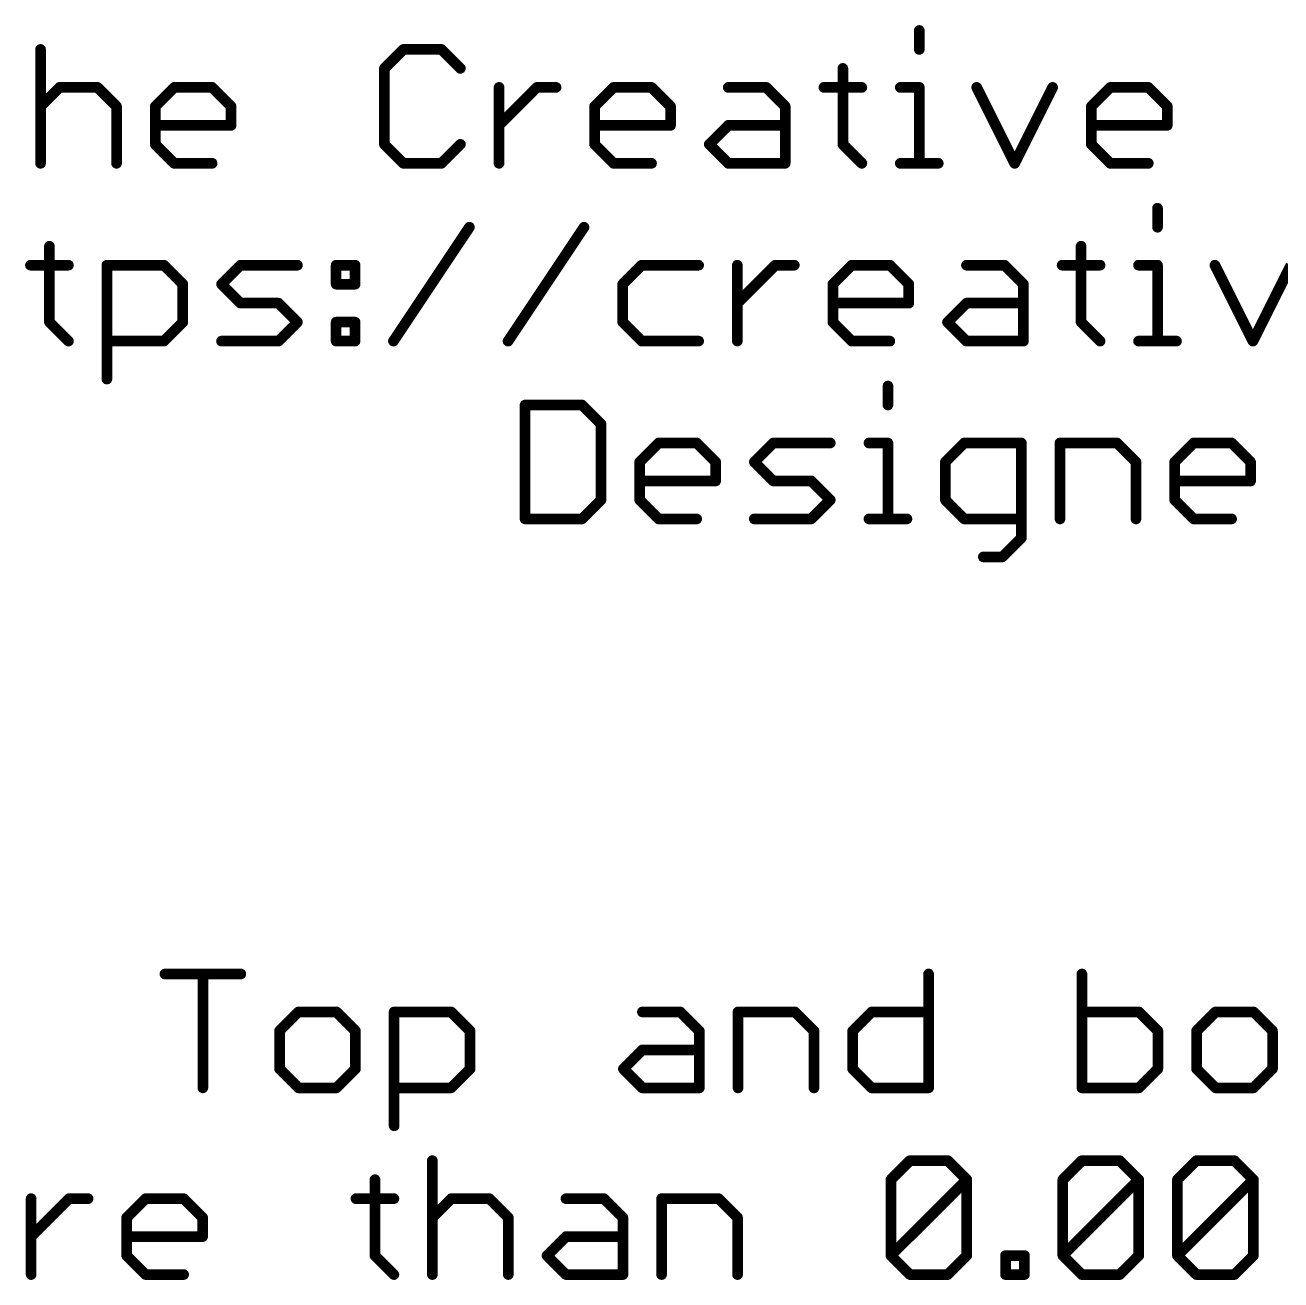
# Model space of a CAD drawing. Extents: x -47 to 60, y -34 to 22.
# Drawn here: x -22.3 to -4.37, y -33.66 to -15.73 of the extents above; entities that cross this region are included whole.
import ezdxf

# ---------------------------------------------------------------- set-up
doc = ezdxf.new("R2010")
doc.units = 0
doc.layers.add('51', color=253, linetype='CONTINUOUS')

msp = doc.modelspace()

# ---------------------------------------------------------------- linework, layer by layer
at = {"layer": '51', "const_width": 0.1524}
for points in [[(-9.5338, -15.8056), (-9.5338, -16.0768)], [(-22.0836, -16.0768), (-22.0836, -17.7038)], [(-16.901, -16.0768), (-17.1721, -16.348)], [(-16.3586, -16.0768), (-16.901, -16.0768)], [(-16.0875, -16.348), (-16.3586, -16.0768)], [(-17.1721, -16.348), (-17.1721, -17.4326)], [(-10.6252, -16.348), (-10.6252, -17.4326)], [(-22.0836, -16.8903), (-21.8124, -16.6191)], [(-21.8124, -16.6191), (-21.2701, -16.6191)], [(-21.2701, -16.6191), (-20.9989, -16.8903)], [(-20.4464, -16.8903), (-20.1753, -16.6191)], [(-20.1753, -16.6191), (-19.6329, -16.6191)], [(-19.6329, -16.6191), (-19.3618, -16.8903)], [(-15.535, -17.7038), (-15.535, -16.6191)], [(-15.535, -17.1615), (-14.9926, -16.6191)], [(-14.9926, -16.6191), (-14.7215, -16.6191)], [(-14.1707, -16.8903), (-13.8995, -16.6191)], [(-13.8995, -16.6191), (-13.3572, -16.6191)], [(-13.3572, -16.6191), (-13.086, -16.8903)], [(-12.2624, -16.6191), (-11.72, -16.6191)], [(-11.72, -16.6191), (-11.4489, -16.8903)], [(-10.8964, -16.6191), (-10.354, -16.6191)], [(-9.8049, -16.6191), (-9.5338, -16.6191)], [(-9.5338, -16.6191), (-9.5338, -17.7038)], [(-8.7135, -16.6191), (-8.1712, -17.7038)], [(-8.1712, -17.7038), (-7.6288, -16.6191)], [(-7.0763, -16.8903), (-6.8052, -16.6191)], [(-6.8052, -16.6191), (-6.2628, -16.6191)], [(-6.2628, -16.6191), (-5.9917, -16.8903)], [(-20.9989, -16.8903), (-20.9989, -17.7038)], [(-20.4464, -17.4326), (-20.4464, -16.8903)], [(-19.3618, -16.8903), (-19.3618, -17.1615)], [(-14.1707, -17.4326), (-14.1707, -16.8903)], [(-13.086, -16.8903), (-13.086, -17.1615)], [(-11.4489, -16.8903), (-11.4489, -17.7038)], [(-7.0763, -17.4326), (-7.0763, -16.8903)], [(-5.9917, -16.8903), (-5.9917, -17.1615)], [(-19.3618, -17.1615), (-20.4464, -17.1615)], [(-13.086, -17.1615), (-14.1707, -17.1615)], [(-12.5335, -17.4326), (-12.2624, -17.1615)], [(-12.2624, -17.1615), (-11.4489, -17.1615)], [(-5.9917, -17.1615), (-7.0763, -17.1615)], [(-20.1753, -17.7038), (-20.4464, -17.4326)], [(-17.1721, -17.4326), (-16.901, -17.7038)], [(-16.3586, -17.7038), (-16.0875, -17.4326)], [(-13.8995, -17.7038), (-14.1707, -17.4326)], [(-12.2624, -17.7038), (-12.5335, -17.4326)], [(-10.6252, -17.4326), (-10.354, -17.7038)], [(-6.8052, -17.7038), (-7.0763, -17.4326)], [(-19.6329, -17.7038), (-20.1753, -17.7038)], [(-16.901, -17.7038), (-16.3586, -17.7038)], [(-13.3572, -17.7038), (-13.8995, -17.7038)], [(-11.4489, -17.7038), (-12.2624, -17.7038)], [(-9.8049, -17.7038), (-9.2626, -17.7038)], [(-6.2628, -17.7038), (-6.8052, -17.7038)], [(-6.131, -18.3456), (-6.131, -18.6168)], [(-17.0437, -20.2438), (-15.9591, -18.6168)], [(-15.4066, -20.2438), (-14.3219, -18.6168)], [(-21.9569, -18.888), (-21.9569, -19.9726)], [(-7.2225, -18.888), (-7.2225, -19.9726)], [(-22.228, -19.1591), (-21.6857, -19.1591)], [(-21.1366, -20.7861), (-21.1366, -19.1591)], [(-21.1366, -19.1591), (-20.3231, -19.1591)], [(-20.3231, -19.1591), (-20.052, -19.4303)], [(-19.4995, -19.4303), (-19.2283, -19.1591)], [(-19.2283, -19.1591), (-18.4148, -19.1591)], [(-17.8623, -19.1591), (-17.5911, -19.1591)], [(-17.8623, -19.4303), (-17.8623, -19.1591)], [(-17.5911, -19.1591), (-17.5911, -19.4303)], [(-13.4982, -19.1591), (-13.7694, -19.4303)], [(-12.6848, -19.1591), (-13.4982, -19.1591)], [(-12.1323, -20.2438), (-12.1323, -19.1591)], [(-12.1323, -19.7015), (-11.5899, -19.1591)], [(-11.5899, -19.1591), (-11.3188, -19.1591)], [(-10.768, -19.4303), (-10.4968, -19.1591)], [(-10.4968, -19.1591), (-9.9545, -19.1591)], [(-9.9545, -19.1591), (-9.6833, -19.4303)], [(-8.8596, -19.1591), (-8.3173, -19.1591)], [(-8.3173, -19.1591), (-8.0461, -19.4303)], [(-7.4936, -19.1591), (-6.9513, -19.1591)], [(-6.4022, -19.1591), (-6.131, -19.1591)], [(-6.131, -19.1591), (-6.131, -20.2438)], [(-5.3108, -19.1591), (-4.7684, -20.2438)], [(-4.7684, -20.2438), (-4.2261, -19.1591)], [(-20.052, -19.4303), (-20.052, -19.9726)], [(-19.2283, -19.7015), (-19.4995, -19.4303)], [(-17.5911, -19.4303), (-17.8623, -19.4303)], [(-13.7694, -19.4303), (-13.7694, -19.9726)], [(-10.768, -19.9726), (-10.768, -19.4303)], [(-9.6833, -19.4303), (-9.6833, -19.7015)], [(-8.0461, -19.4303), (-8.0461, -20.2438)], [(-18.686, -19.7015), (-19.2283, -19.7015)], [(-18.4148, -19.9726), (-18.686, -19.7015)], [(-9.6833, -19.7015), (-10.768, -19.7015)], [(-9.1308, -19.9726), (-8.8596, -19.7015)], [(-8.8596, -19.7015), (-8.0461, -19.7015)], [(-21.9569, -19.9726), (-21.6857, -20.2438)], [(-20.052, -19.9726), (-20.3231, -20.2438)], [(-18.686, -20.2438), (-18.4148, -19.9726)], [(-17.8623, -19.9726), (-17.5911, -19.9726)], [(-17.8623, -20.2438), (-17.8623, -19.9726)], [(-17.5911, -19.9726), (-17.5911, -20.2438)], [(-13.7694, -19.9726), (-13.4982, -20.2438)], [(-10.4968, -20.2438), (-10.768, -19.9726)], [(-8.8596, -20.2438), (-9.1308, -19.9726)], [(-7.2225, -19.9726), (-6.9513, -20.2438)], [(-20.3231, -20.2438), (-21.1366, -20.2438)], [(-19.4995, -20.2438), (-18.686, -20.2438)], [(-17.5911, -20.2438), (-17.8623, -20.2438)], [(-13.4982, -20.2438), (-12.6848, -20.2438)], [(-9.9545, -20.2438), (-10.4968, -20.2438)], [(-8.0461, -20.2438), (-8.8596, -20.2438)], [(-6.4022, -20.2438), (-5.8599, -20.2438)], [(-9.9812, -20.8856), (-9.9812, -21.1568)], [(-15.1638, -21.1568), (-15.1638, -22.7838)], [(-14.3503, -21.1568), (-15.1638, -21.1568)], [(-14.0791, -21.428), (-14.3503, -21.1568)], [(-14.0791, -22.5126), (-14.0791, -21.428)], [(-13.5266, -21.9703), (-13.2555, -21.6991)], [(-13.2555, -21.6991), (-12.7132, -21.6991)], [(-12.7132, -21.6991), (-12.442, -21.9703)], [(-11.8895, -21.9703), (-11.6183, -21.6991)], [(-11.6183, -21.6991), (-10.8048, -21.6991)], [(-10.2523, -21.6991), (-9.9812, -21.6991)], [(-9.9812, -21.6991), (-9.9812, -22.7838)], [(-8.8897, -21.6991), (-9.1609, -21.9703)], [(-8.0762, -21.6991), (-8.8897, -21.6991)], [(-8.0762, -23.055), (-8.0762, -21.6991)], [(-7.5237, -22.7838), (-7.5237, -21.6991)], [(-7.5237, -21.6991), (-6.7102, -21.6991)], [(-6.7102, -21.6991), (-6.4391, -21.9703)], [(-5.8866, -21.9703), (-5.6154, -21.6991)], [(-5.6154, -21.6991), (-5.0731, -21.6991)], [(-5.0731, -21.6991), (-4.8019, -21.9703)], [(-13.5266, -22.5126), (-13.5266, -21.9703)], [(-12.442, -21.9703), (-12.442, -22.2415)], [(-11.6183, -22.2415), (-11.8895, -21.9703)], [(-9.1609, -21.9703), (-9.1609, -22.5126)], [(-6.4391, -21.9703), (-6.4391, -22.7838)], [(-5.8866, -22.5126), (-5.8866, -21.9703)], [(-4.8019, -21.9703), (-4.8019, -22.2415)], [(-12.442, -22.2415), (-13.5266, -22.2415)], [(-11.076, -22.2415), (-11.6183, -22.2415)], [(-10.8048, -22.5126), (-11.076, -22.2415)], [(-4.8019, -22.2415), (-5.8866, -22.2415)], [(-14.3503, -22.7838), (-14.0791, -22.5126)], [(-13.2555, -22.7838), (-13.5266, -22.5126)], [(-11.076, -22.7838), (-10.8048, -22.5126)], [(-9.1609, -22.5126), (-8.8897, -22.7838)], [(-5.6154, -22.7838), (-5.8866, -22.5126)], [(-15.1638, -22.7838), (-14.3503, -22.7838)], [(-12.7132, -22.7838), (-13.2555, -22.7838)], [(-11.8895, -22.7838), (-11.076, -22.7838)], [(-10.2523, -22.7838), (-9.71, -22.7838)], [(-8.8897, -22.7838), (-8.0762, -22.7838)], [(-5.0731, -22.7838), (-5.6154, -22.7838)], [(-8.3474, -23.3261), (-8.0762, -23.055)], [(-8.6186, -23.3261), (-8.3474, -23.3261)], [(-20.308, -29.2848), (-19.2233, -29.2848)], [(-19.7657, -30.9118), (-19.7657, -29.2848)], [(-9.4004, -29.2848), (-9.4004, -30.9118)], [(-7.2108, -29.2848), (-7.2108, -30.9118)], [(-18.3997, -29.8271), (-18.6708, -30.0983)], [(-17.8574, -29.8271), (-18.3997, -29.8271)], [(-17.5862, -30.0983), (-17.8574, -29.8271)], [(-17.0337, -31.4541), (-17.0337, -29.8271)], [(-17.0337, -29.8271), (-16.2202, -29.8271)], [(-16.2202, -29.8271), (-15.949, -30.0983)], [(-13.4882, -29.8271), (-12.9459, -29.8271)], [(-12.9459, -29.8271), (-12.6747, -30.0983)], [(-12.1222, -30.9118), (-12.1222, -29.8271)], [(-12.1222, -29.8271), (-11.3087, -29.8271)], [(-11.3087, -29.8271), (-11.0376, -30.0983)], [(-10.4851, -30.0983), (-10.2139, -29.8271)], [(-10.2139, -29.8271), (-9.4004, -29.8271)], [(-6.3973, -29.8271), (-7.2108, -29.8271)], [(-6.1261, -30.0983), (-6.3973, -29.8271)], [(-5.3024, -29.8271), (-5.5736, -30.0983)], [(-4.7601, -29.8271), (-5.3024, -29.8271)], [(-4.4889, -30.0983), (-4.7601, -29.8271)], [(-18.6708, -30.0983), (-18.6708, -30.6406)], [(-17.5862, -30.6406), (-17.5862, -30.0983)], [(-15.949, -30.0983), (-15.949, -30.6406)], [(-12.6747, -30.0983), (-12.6747, -30.9118)], [(-11.0376, -30.0983), (-11.0376, -30.9118)], [(-10.4851, -30.6406), (-10.4851, -30.0983)], [(-6.1261, -30.6406), (-6.1261, -30.0983)], [(-5.5736, -30.0983), (-5.5736, -30.6406)], [(-4.4889, -30.6406), (-4.4889, -30.0983)], [(-13.7594, -30.6406), (-13.4882, -30.3695)], [(-13.4882, -30.3695), (-12.6747, -30.3695)], [(-18.6708, -30.6406), (-18.3997, -30.9118)], [(-17.8574, -30.9118), (-17.5862, -30.6406)], [(-15.949, -30.6406), (-16.2202, -30.9118)], [(-13.4882, -30.9118), (-13.7594, -30.6406)], [(-10.2139, -30.9118), (-10.4851, -30.6406)], [(-6.3973, -30.9118), (-6.1261, -30.6406)], [(-5.5736, -30.6406), (-5.3024, -30.9118)], [(-4.7601, -30.9118), (-4.4889, -30.6406)], [(-18.3997, -30.9118), (-17.8574, -30.9118)], [(-16.2202, -30.9118), (-17.0337, -30.9118)], [(-12.6747, -30.9118), (-13.4882, -30.9118)], [(-9.4004, -30.9118), (-10.2139, -30.9118)], [(-7.2108, -30.9118), (-6.3973, -30.9118)], [(-5.3024, -30.9118), (-4.7601, -30.9118)], [(-16.488, -31.9518), (-16.488, -33.5788)], [(-9.9393, -32.223), (-9.6682, -31.9518)], [(-9.6682, -31.9518), (-9.1259, -31.9518)], [(-9.1259, -31.9518), (-8.8547, -32.223)], [(-7.4836, -32.223), (-7.2125, -31.9518)], [(-7.2125, -31.9518), (-6.6701, -31.9518)], [(-6.6701, -31.9518), (-6.399, -32.223)], [(-5.8465, -32.223), (-5.5753, -31.9518)], [(-5.5753, -31.9518), (-5.033, -31.9518)], [(-5.033, -31.9518), (-4.7618, -32.223)], [(-17.3082, -32.223), (-17.3082, -33.3076)], [(-9.9393, -33.3076), (-9.9393, -32.223)], [(-9.9393, -33.3076), (-8.8547, -32.223)], [(-8.8547, -32.223), (-8.8547, -33.3076)], [(-7.4836, -33.3076), (-7.4836, -32.223)], [(-7.4836, -33.3076), (-6.399, -32.223)], [(-6.399, -32.223), (-6.399, -33.3076)], [(-5.8465, -33.3076), (-5.8465, -32.223)], [(-5.8465, -33.3076), (-4.7618, -32.223)], [(-4.7618, -32.223), (-4.7618, -33.3076)], [(-22.218, -33.5788), (-22.218, -32.4941)], [(-22.218, -33.0365), (-21.6757, -32.4941)], [(-21.6757, -32.4941), (-21.4045, -32.4941)], [(-20.8537, -32.7653), (-20.5826, -32.4941)], [(-20.5826, -32.4941), (-20.0402, -32.4941)], [(-20.0402, -32.4941), (-19.7691, -32.7653)], [(-17.5794, -32.4941), (-17.0371, -32.4941)], [(-16.488, -32.7653), (-16.2168, -32.4941)], [(-16.2168, -32.4941), (-15.6745, -32.4941)], [(-15.6745, -32.4941), (-15.4033, -32.7653)], [(-14.5797, -32.4941), (-14.0373, -32.4941)], [(-14.0373, -32.4941), (-13.7662, -32.7653)], [(-13.2137, -33.5788), (-13.2137, -32.4941)], [(-13.2137, -32.4941), (-12.4002, -32.4941)], [(-12.4002, -32.4941), (-12.129, -32.7653)], [(-20.8537, -33.3076), (-20.8537, -32.7653)], [(-19.7691, -32.7653), (-19.7691, -33.0365)], [(-15.4033, -32.7653), (-15.4033, -33.5788)], [(-13.7662, -32.7653), (-13.7662, -33.5788)], [(-12.129, -32.7653), (-12.129, -33.5788)], [(-19.7691, -33.0365), (-20.8537, -33.0365)], [(-14.8508, -33.3076), (-14.5797, -33.0365)], [(-14.5797, -33.0365), (-13.7662, -33.0365)], [(-20.5826, -33.5788), (-20.8537, -33.3076)], [(-17.3082, -33.3076), (-17.0371, -33.5788)], [(-14.5797, -33.5788), (-14.8508, -33.3076)], [(-9.6682, -33.5788), (-9.9393, -33.3076)], [(-8.8547, -33.3076), (-9.1259, -33.5788)], [(-8.3022, -33.5788), (-8.3022, -33.3076)], [(-8.3022, -33.3076), (-8.031, -33.3076)], [(-8.031, -33.3076), (-8.031, -33.5788)], [(-7.2125, -33.5788), (-7.4836, -33.3076)], [(-6.399, -33.3076), (-6.6701, -33.5788)], [(-5.5753, -33.5788), (-5.8465, -33.3076)], [(-4.7618, -33.3076), (-5.033, -33.5788)], [(-20.0402, -33.5788), (-20.5826, -33.5788)], [(-13.7662, -33.5788), (-14.5797, -33.5788)], [(-9.1259, -33.5788), (-9.6682, -33.5788)], [(-8.031, -33.5788), (-8.3022, -33.5788)], [(-6.6701, -33.5788), (-7.2125, -33.5788)], [(-5.033, -33.5788), (-5.5753, -33.5788)]]:
    msp.add_lwpolyline(points, dxfattribs=at)
at = {"layer": '51', "const_width": 0.0762}
for points in [[(-9.4957, -15.8056, 1), (-9.5719, -15.8056)], [(-22.0455, -16.0768, 1), (-22.1217, -16.0768)], [(-16.901, -16.0387, 1), (-16.901, -16.1149)], [(-16.874, -16.1038, 1), (-16.9279, -16.0499)], [(-16.3317, -16.0499, 1), (-16.3856, -16.1038)], [(-16.3586, -16.1149, 1), (-16.3586, -16.0387)], [(-9.5719, -16.0768, 1), (-9.4957, -16.0768)], [(-17.1991, -16.321, 1), (-17.1452, -16.3749)], [(-17.134, -16.348, 1), (-17.2102, -16.348)], [(-16.1144, -16.3749, 1), (-16.0605, -16.321)], [(-10.5871, -16.348, 1), (-10.6633, -16.348)], [(-21.8124, -16.581, 1), (-21.8124, -16.6572)], [(-21.7855, -16.6461, 1), (-21.8394, -16.5922)], [(-21.2432, -16.5922, 1), (-21.297, -16.6461)], [(-21.2701, -16.6572, 1), (-21.2701, -16.581)], [(-20.1753, -16.581, 1), (-20.1753, -16.6572)], [(-20.1483, -16.6461, 1), (-20.2022, -16.5922)], [(-19.606, -16.5922, 1), (-19.6599, -16.6461)], [(-19.6329, -16.6572, 1), (-19.6329, -16.581)], [(-15.4969, -16.6191, 1), (-15.5731, -16.6191)], [(-14.9926, -16.581, 1), (-14.9926, -16.6572)], [(-14.9657, -16.6461, 1), (-15.0196, -16.5922)], [(-14.7215, -16.6572, 1), (-14.7215, -16.581)], [(-13.8995, -16.581, 1), (-13.8995, -16.6572)], [(-13.8726, -16.6461, 1), (-13.9265, -16.5922)], [(-13.3302, -16.5922, 1), (-13.3841, -16.6461)], [(-13.3572, -16.6572, 1), (-13.3572, -16.581)], [(-12.2624, -16.581, 1), (-12.2624, -16.6572)], [(-11.6931, -16.5922, 1), (-11.747, -16.6461)], [(-11.72, -16.6572, 1), (-11.72, -16.581)], [(-10.8964, -16.581, 1), (-10.8964, -16.6572)], [(-10.354, -16.6572, 1), (-10.354, -16.581)], [(-9.8049, -16.581, 1), (-9.8049, -16.6572)], [(-9.4957, -16.6191, 1), (-9.5719, -16.6191)], [(-9.5338, -16.6572, 1), (-9.5338, -16.581)], [(-8.6794, -16.6021, 1), (-8.7476, -16.6362)], [(-7.5948, -16.6362, 1), (-7.6629, -16.6021)], [(-6.8052, -16.581, 1), (-6.8052, -16.6572)], [(-6.7782, -16.6461, 1), (-6.8321, -16.5922)], [(-6.2359, -16.5922, 1), (-6.2898, -16.6461)], [(-6.2628, -16.6572, 1), (-6.2628, -16.581)], [(-22.1105, -16.8634, 1), (-22.0567, -16.9172)], [(-20.9608, -16.8903, 1), (-21.037, -16.8903)], [(-21.0259, -16.9172, 1), (-20.972, -16.8634)], [(-20.4083, -16.8903, 1), (-20.4845, -16.8903)], [(-20.4734, -16.8634, 1), (-20.4195, -16.9172)], [(-19.3237, -16.8903, 1), (-19.3999, -16.8903)], [(-19.3887, -16.9172, 1), (-19.3348, -16.8634)], [(-14.1326, -16.8903, 1), (-14.2088, -16.8903)], [(-14.1976, -16.8634, 1), (-14.1437, -16.9172)], [(-13.0479, -16.8903, 1), (-13.1241, -16.8903)], [(-13.113, -16.9172, 1), (-13.0591, -16.8634)], [(-11.4108, -16.8903, 1), (-11.487, -16.8903)], [(-11.4758, -16.9172, 1), (-11.4219, -16.8634)], [(-7.0382, -16.8903, 1), (-7.1144, -16.8903)], [(-7.1033, -16.8634, 1), (-7.0494, -16.9172)], [(-5.9536, -16.8903, 1), (-6.0298, -16.8903)], [(-6.0186, -16.9172, 1), (-5.9647, -16.8634)], [(-20.4464, -17.1234, 1), (-20.4464, -17.1996)], [(-19.3999, -17.1615, 1), (-19.3237, -17.1615)], [(-19.3618, -17.1996, 1), (-19.3618, -17.1234)], [(-15.5619, -17.1345, 1), (-15.508, -17.1884)], [(-14.1707, -17.1234, 1), (-14.1707, -17.1996)], [(-13.1241, -17.1615, 1), (-13.0479, -17.1615)], [(-13.086, -17.1996, 1), (-13.086, -17.1234)], [(-12.2624, -17.1234, 1), (-12.2624, -17.1996)], [(-12.2354, -17.1884, 1), (-12.2893, -17.1345)], [(-11.4489, -17.1996, 1), (-11.4489, -17.1234)], [(-7.0763, -17.1234, 1), (-7.0763, -17.1996)], [(-6.0298, -17.1615, 1), (-5.9536, -17.1615)], [(-5.9917, -17.1996, 1), (-5.9917, -17.1234)], [(-20.4195, -17.4057, 1), (-20.4734, -17.4596)], [(-20.4845, -17.4326, 1), (-20.4083, -17.4326)], [(-17.1452, -17.4057, 1), (-17.1991, -17.4596)], [(-17.2102, -17.4326, 1), (-17.134, -17.4326)], [(-16.0605, -17.4596, 1), (-16.1144, -17.4057)], [(-14.1437, -17.4057, 1), (-14.1976, -17.4596)], [(-14.2088, -17.4326, 1), (-14.1326, -17.4326)], [(-12.5066, -17.4057, 1), (-12.5605, -17.4596)], [(-12.5605, -17.4057, 1), (-12.5066, -17.4596)], [(-10.5983, -17.4057, 1), (-10.6521, -17.4596)], [(-10.6633, -17.4326, 1), (-10.5871, -17.4326)], [(-7.0494, -17.4057, 1), (-7.1033, -17.4596)], [(-7.1144, -17.4326, 1), (-7.0382, -17.4326)], [(-22.1217, -17.7038, 1), (-22.0455, -17.7038)], [(-21.037, -17.7038, 1), (-20.9608, -17.7038)], [(-20.1753, -17.6657, 1), (-20.1753, -17.7419)], [(-20.2022, -17.7307, 1), (-20.1483, -17.6769)], [(-19.6329, -17.7419, 1), (-19.6329, -17.6657)], [(-16.901, -17.6657, 1), (-16.901, -17.7419)], [(-16.9279, -17.7307, 1), (-16.874, -17.6769)], [(-16.3856, -17.6769, 1), (-16.3317, -17.7307)], [(-16.3586, -17.7419, 1), (-16.3586, -17.6657)], [(-15.5731, -17.7038, 1), (-15.4969, -17.7038)], [(-13.8995, -17.6657, 1), (-13.8995, -17.7419)], [(-13.9265, -17.7307, 1), (-13.8726, -17.6769)], [(-13.3572, -17.7419, 1), (-13.3572, -17.6657)], [(-12.2624, -17.6657, 1), (-12.2624, -17.7419)], [(-12.2893, -17.7307, 1), (-12.2354, -17.6769)], [(-11.487, -17.7038, 1), (-11.4108, -17.7038)], [(-11.4489, -17.7419, 1), (-11.4489, -17.6657)], [(-10.381, -17.7307, 1), (-10.3271, -17.6769)], [(-9.8049, -17.6657, 1), (-9.8049, -17.7419)], [(-9.5719, -17.7038, 1), (-9.4957, -17.7038)], [(-9.2626, -17.7419, 1), (-9.2626, -17.6657)], [(-8.2052, -17.6868, 1), (-8.1371, -17.7208)], [(-8.2052, -17.7208, 1), (-8.1371, -17.6868)], [(-6.8052, -17.6657, 1), (-6.8052, -17.7419)], [(-6.8321, -17.7307, 1), (-6.7782, -17.6769)], [(-6.2628, -17.7419, 1), (-6.2628, -17.6657)], [(-6.0929, -18.3456, 1), (-6.1691, -18.3456)], [(-15.9274, -18.6379, 1), (-15.9908, -18.5957)], [(-14.2902, -18.6379, 1), (-14.3536, -18.5957)], [(-6.1691, -18.6168, 1), (-6.0929, -18.6168)], [(-21.9188, -18.888, 1), (-21.995, -18.888)], [(-7.1844, -18.888, 1), (-7.2606, -18.888)], [(-22.228, -19.121, 1), (-22.228, -19.1972)], [(-21.6857, -19.1972, 1), (-21.6857, -19.121)], [(-21.0985, -19.1591, 1), (-21.1747, -19.1591)], [(-21.1366, -19.121, 1), (-21.1366, -19.1972)], [(-20.2962, -19.1322, 1), (-20.3501, -19.1861)], [(-20.3231, -19.1972, 1), (-20.3231, -19.121)], [(-19.2283, -19.121, 1), (-19.2283, -19.1972)], [(-19.2014, -19.1861, 1), (-19.2552, -19.1322)], [(-18.4148, -19.1972, 1), (-18.4148, -19.121)], [(-17.8623, -19.121, 1), (-17.8623, -19.1972)], [(-17.8242, -19.1591, 1), (-17.9004, -19.1591)], [(-17.553, -19.1591, 1), (-17.6292, -19.1591)], [(-17.5911, -19.1972, 1), (-17.5911, -19.121)], [(-13.4982, -19.121, 1), (-13.4982, -19.1972)], [(-13.4713, -19.1861, 1), (-13.5252, -19.1322)], [(-12.6848, -19.1972, 1), (-12.6848, -19.121)], [(-12.0942, -19.1591, 1), (-12.1704, -19.1591)], [(-11.5899, -19.121, 1), (-11.5899, -19.1972)], [(-11.563, -19.1861, 1), (-11.6169, -19.1322)], [(-11.3188, -19.1972, 1), (-11.3188, -19.121)], [(-10.4968, -19.121, 1), (-10.4968, -19.1972)], [(-10.4699, -19.1861, 1), (-10.5237, -19.1322)], [(-9.9275, -19.1322, 1), (-9.9814, -19.1861)], [(-9.9545, -19.1972, 1), (-9.9545, -19.121)], [(-8.8596, -19.121, 1), (-8.8596, -19.1972)], [(-8.2904, -19.1322, 1), (-8.3442, -19.1861)], [(-8.3173, -19.1972, 1), (-8.3173, -19.121)], [(-7.4936, -19.121, 1), (-7.4936, -19.1972)], [(-6.9513, -19.1972, 1), (-6.9513, -19.121)], [(-6.4022, -19.121, 1), (-6.4022, -19.1972)], [(-6.0929, -19.1591, 1), (-6.1691, -19.1591)], [(-6.131, -19.1972, 1), (-6.131, -19.121)], [(-5.2767, -19.1421, 1), (-5.3448, -19.1762)], [(-20.0139, -19.4303, 1), (-20.0901, -19.4303)], [(-20.0789, -19.4572, 1), (-20.025, -19.4034)], [(-19.4725, -19.4034, 1), (-19.5264, -19.4572)], [(-19.5264, -19.4034, 1), (-19.4725, -19.4572)], [(-17.8623, -19.3922, 1), (-17.8623, -19.4684)], [(-17.5911, -19.4684, 1), (-17.5911, -19.3922)], [(-13.7313, -19.4303, 1), (-13.8075, -19.4303)], [(-13.7964, -19.4034, 1), (-13.7425, -19.4572)], [(-10.7299, -19.4303, 1), (-10.8061, -19.4303)], [(-10.7949, -19.4034, 1), (-10.741, -19.4572)], [(-9.6452, -19.4303, 1), (-9.7214, -19.4303)], [(-9.7102, -19.4572, 1), (-9.6564, -19.4034)], [(-8.008, -19.4303, 1), (-8.0842, -19.4303)], [(-8.0731, -19.4572, 1), (-8.0192, -19.4034)], [(-17.9004, -19.4303, 1), (-17.8242, -19.4303)], [(-17.6292, -19.4303, 1), (-17.553, -19.4303)], [(-19.2283, -19.6634, 1), (-19.2283, -19.7396)], [(-19.2552, -19.7284, 1), (-19.2014, -19.6745)], [(-18.659, -19.6745, 1), (-18.7129, -19.7284)], [(-18.686, -19.7396, 1), (-18.686, -19.6634)], [(-12.1592, -19.6745, 1), (-12.1053, -19.7284)], [(-10.768, -19.6634, 1), (-10.768, -19.7396)], [(-9.7214, -19.7015, 1), (-9.6452, -19.7015)], [(-9.6833, -19.7396, 1), (-9.6833, -19.6634)], [(-8.8596, -19.6634, 1), (-8.8596, -19.7396)], [(-8.8327, -19.7284, 1), (-8.8866, -19.6745)], [(-8.0461, -19.7396, 1), (-8.0461, -19.6634)], [(-21.9299, -19.9457, 1), (-21.9838, -19.9996)], [(-20.025, -19.9996, 1), (-20.0789, -19.9457)], [(-18.3879, -19.9996, 1), (-18.4417, -19.9457)], [(-18.4417, -19.9996, 1), (-18.3879, -19.9457)], [(-17.8623, -19.9345, 1), (-17.8623, -20.0107)], [(-17.8242, -19.9726, 1), (-17.9004, -19.9726)], [(-17.553, -19.9726, 1), (-17.6292, -19.9726)], [(-17.5911, -20.0107, 1), (-17.5911, -19.9345)], [(-13.7425, -19.9457, 1), (-13.7964, -19.9996)], [(-10.741, -19.9457, 1), (-10.7949, -19.9996)], [(-9.1039, -19.9457, 1), (-9.1577, -19.9996)], [(-9.1577, -19.9457, 1), (-9.1039, -19.9996)], [(-7.1955, -19.9457, 1), (-7.2494, -19.9996)], [(-21.995, -19.9726, 1), (-21.9188, -19.9726)], [(-20.0901, -19.9726, 1), (-20.0139, -19.9726)], [(-13.8075, -19.9726, 1), (-13.7313, -19.9726)], [(-10.8061, -19.9726, 1), (-10.7299, -19.9726)], [(-7.2606, -19.9726, 1), (-7.1844, -19.9726)], [(-21.7127, -20.2707, 1), (-21.6588, -20.2169)], [(-21.1366, -20.2057, 1), (-21.1366, -20.2819)], [(-20.3501, -20.2169, 1), (-20.2962, -20.2707)], [(-20.3231, -20.2819, 1), (-20.3231, -20.2057)], [(-19.4995, -20.2057, 1), (-19.4995, -20.2819)], [(-18.7129, -20.2169, 1), (-18.659, -20.2707)], [(-18.686, -20.2819, 1), (-18.686, -20.2057)], [(-17.8623, -20.2057, 1), (-17.8623, -20.2819)], [(-17.9004, -20.2438, 1), (-17.8242, -20.2438)], [(-17.6292, -20.2438, 1), (-17.553, -20.2438)], [(-17.5911, -20.2819, 1), (-17.5911, -20.2057)], [(-17.0754, -20.2227, 1), (-17.012, -20.2649)], [(-15.4383, -20.2227, 1), (-15.3749, -20.2649)], [(-13.4982, -20.2057, 1), (-13.4982, -20.2819)], [(-13.5252, -20.2707, 1), (-13.4713, -20.2169)], [(-12.6848, -20.2819, 1), (-12.6848, -20.2057)], [(-12.1704, -20.2438, 1), (-12.0942, -20.2438)], [(-10.4968, -20.2057, 1), (-10.4968, -20.2819)], [(-10.5237, -20.2707, 1), (-10.4699, -20.2169)], [(-9.9545, -20.2819, 1), (-9.9545, -20.2057)], [(-8.8596, -20.2057, 1), (-8.8596, -20.2819)], [(-8.8866, -20.2707, 1), (-8.8327, -20.2169)], [(-8.0842, -20.2438, 1), (-8.008, -20.2438)], [(-8.0461, -20.2819, 1), (-8.0461, -20.2057)], [(-6.9783, -20.2707, 1), (-6.9244, -20.2169)], [(-6.4022, -20.2057, 1), (-6.4022, -20.2819)], [(-6.1691, -20.2438, 1), (-6.0929, -20.2438)], [(-5.8599, -20.2819, 1), (-5.8599, -20.2057)], [(-4.8025, -20.2268, 1), (-4.7344, -20.2608)], [(-4.8025, -20.2608, 1), (-4.7344, -20.2268)], [(-21.1747, -20.7861, 1), (-21.0985, -20.7861)], [(-9.9431, -20.8856, 1), (-10.0193, -20.8856)], [(-15.1257, -21.1568, 1), (-15.2019, -21.1568)], [(-15.1638, -21.1187, 1), (-15.1638, -21.1949)], [(-14.3234, -21.1299, 1), (-14.3772, -21.1838)], [(-14.3503, -21.1949, 1), (-14.3503, -21.1187)], [(-10.0193, -21.1568, 1), (-9.9431, -21.1568)], [(-14.041, -21.428, 1), (-14.1172, -21.428)], [(-14.1061, -21.4549, 1), (-14.0522, -21.401)], [(-13.2555, -21.661, 1), (-13.2555, -21.7372)], [(-13.2285, -21.7261, 1), (-13.2824, -21.6722)], [(-12.6862, -21.6722, 1), (-12.7401, -21.7261)], [(-12.7132, -21.7372, 1), (-12.7132, -21.661)], [(-11.6183, -21.661, 1), (-11.6183, -21.7372)], [(-11.5914, -21.7261, 1), (-11.6453, -21.6722)], [(-10.8048, -21.7372, 1), (-10.8048, -21.661)], [(-10.2523, -21.661, 1), (-10.2523, -21.7372)], [(-9.9431, -21.6991, 1), (-10.0193, -21.6991)], [(-9.9812, -21.7372, 1), (-9.9812, -21.661)], [(-8.8897, -21.661, 1), (-8.8897, -21.7372)], [(-8.8628, -21.7261, 1), (-8.9167, -21.6722)], [(-8.0381, -21.6991, 1), (-8.1143, -21.6991)], [(-8.0762, -21.7372, 1), (-8.0762, -21.661)], [(-7.4856, -21.6991, 1), (-7.5618, -21.6991)], [(-7.5237, -21.661, 1), (-7.5237, -21.7372)], [(-6.6833, -21.6722, 1), (-6.7372, -21.7261)], [(-6.7102, -21.7372, 1), (-6.7102, -21.661)], [(-5.6154, -21.661, 1), (-5.6154, -21.7372)], [(-5.5885, -21.7261, 1), (-5.6424, -21.6722)], [(-5.0461, -21.6722, 1), (-5.1, -21.7261)], [(-5.0731, -21.7372, 1), (-5.0731, -21.661)], [(-13.4885, -21.9703, 1), (-13.5647, -21.9703)], [(-13.5536, -21.9434, 1), (-13.4997, -21.9972)], [(-12.4039, -21.9703, 1), (-12.4801, -21.9703)], [(-12.4689, -21.9972, 1), (-12.415, -21.9434)], [(-11.8625, -21.9434, 1), (-11.9164, -21.9972)], [(-11.9164, -21.9434, 1), (-11.8625, -21.9972)], [(-9.1228, -21.9703, 1), (-9.199, -21.9703)], [(-9.1878, -21.9434, 1), (-9.134, -21.9972)], [(-6.401, -21.9703, 1), (-6.4772, -21.9703)], [(-6.466, -21.9972, 1), (-6.4121, -21.9434)], [(-5.8485, -21.9703, 1), (-5.9247, -21.9703)], [(-5.9135, -21.9434, 1), (-5.8596, -21.9972)], [(-4.7638, -21.9703, 1), (-4.84, -21.9703)], [(-4.8289, -21.9972, 1), (-4.775, -21.9434)], [(-13.5266, -22.2034, 1), (-13.5266, -22.2796)], [(-12.4801, -22.2415, 1), (-12.4039, -22.2415)], [(-12.442, -22.2796, 1), (-12.442, -22.2034)], [(-11.6183, -22.2034, 1), (-11.6183, -22.2796)], [(-11.6453, -22.2684, 1), (-11.5914, -22.2145)], [(-11.0491, -22.2145, 1), (-11.1029, -22.2684)], [(-11.076, -22.2796, 1), (-11.076, -22.2034)], [(-5.8866, -22.2034, 1), (-5.8866, -22.2796)], [(-4.84, -22.2415, 1), (-4.7638, -22.2415)], [(-4.8019, -22.2796, 1), (-4.8019, -22.2034)], [(-14.1172, -22.5126, 1), (-14.041, -22.5126)], [(-14.0522, -22.5396, 1), (-14.1061, -22.4857)], [(-13.4997, -22.4857, 1), (-13.5536, -22.5396)], [(-13.5647, -22.5126, 1), (-13.4885, -22.5126)], [(-10.7779, -22.5396, 1), (-10.8318, -22.4857)], [(-10.8318, -22.5396, 1), (-10.7779, -22.4857)], [(-9.134, -22.4857, 1), (-9.1878, -22.5396)], [(-9.199, -22.5126, 1), (-9.1228, -22.5126)], [(-5.8596, -22.4857, 1), (-5.9135, -22.5396)], [(-5.9247, -22.5126, 1), (-5.8485, -22.5126)], [(-15.1638, -22.7457, 1), (-15.1638, -22.8219)], [(-15.2019, -22.7838, 1), (-15.1257, -22.7838)], [(-14.3772, -22.7569, 1), (-14.3234, -22.8107)], [(-14.3503, -22.8219, 1), (-14.3503, -22.7457)], [(-13.2555, -22.7457, 1), (-13.2555, -22.8219)], [(-13.2824, -22.8107, 1), (-13.2285, -22.7569)], [(-12.7132, -22.8219, 1), (-12.7132, -22.7457)], [(-11.8895, -22.7457, 1), (-11.8895, -22.8219)], [(-11.1029, -22.7569, 1), (-11.0491, -22.8107)], [(-11.076, -22.8219, 1), (-11.076, -22.7457)], [(-10.2523, -22.7457, 1), (-10.2523, -22.8219)], [(-10.0193, -22.7838, 1), (-9.9431, -22.7838)], [(-9.71, -22.8219, 1), (-9.71, -22.7457)], [(-8.8897, -22.7457, 1), (-8.8897, -22.8219)], [(-8.9167, -22.8107, 1), (-8.8628, -22.7569)], [(-8.0762, -22.8219, 1), (-8.0762, -22.7457)], [(-7.5618, -22.7838, 1), (-7.4856, -22.7838)], [(-6.4772, -22.7838, 1), (-6.401, -22.7838)], [(-5.6154, -22.7457, 1), (-5.6154, -22.8219)], [(-5.6424, -22.8107, 1), (-5.5885, -22.7569)], [(-5.0731, -22.8219, 1), (-5.0731, -22.7457)], [(-8.1143, -23.055, 1), (-8.0381, -23.055)], [(-8.0493, -23.0819, 1), (-8.1032, -23.028)], [(-8.6186, -23.288, 1), (-8.6186, -23.3642)], [(-8.3743, -23.2992, 1), (-8.3205, -23.3531)], [(-8.3474, -23.3642, 1), (-8.3474, -23.288)], [(-20.308, -29.2467, 1), (-20.308, -29.3229)], [(-19.7276, -29.2848, 1), (-19.8038, -29.2848)], [(-19.2233, -29.3229, 1), (-19.2233, -29.2467)], [(-9.3623, -29.2848, 1), (-9.4385, -29.2848)], [(-7.1727, -29.2848, 1), (-7.2489, -29.2848)], [(-18.3997, -29.789, 1), (-18.3997, -29.8652)], [(-18.3727, -29.8541, 1), (-18.4266, -29.8002)], [(-17.8304, -29.8002, 1), (-17.8843, -29.8541)], [(-17.8574, -29.8652, 1), (-17.8574, -29.789)], [(-16.9956, -29.8271, 1), (-17.0718, -29.8271)], [(-17.0337, -29.789, 1), (-17.0337, -29.8652)], [(-16.1933, -29.8002, 1), (-16.2471, -29.8541)], [(-16.2202, -29.8652, 1), (-16.2202, -29.789)], [(-13.4882, -29.789, 1), (-13.4882, -29.8652)], [(-12.9189, -29.8002, 1), (-12.9728, -29.8541)], [(-12.9459, -29.8652, 1), (-12.9459, -29.789)], [(-12.0841, -29.8271, 1), (-12.1603, -29.8271)], [(-12.1222, -29.789, 1), (-12.1222, -29.8652)], [(-11.2818, -29.8002, 1), (-11.3357, -29.8541)], [(-11.3087, -29.8652, 1), (-11.3087, -29.789)], [(-10.2139, -29.789, 1), (-10.2139, -29.8652)], [(-10.187, -29.8541, 1), (-10.2408, -29.8002)], [(-9.4004, -29.8652, 1), (-9.4004, -29.789)], [(-7.2108, -29.789, 1), (-7.2108, -29.8652)], [(-6.3703, -29.8002, 1), (-6.4242, -29.8541)], [(-6.3973, -29.8652, 1), (-6.3973, -29.789)], [(-5.3024, -29.789, 1), (-5.3024, -29.8652)], [(-5.2755, -29.8541, 1), (-5.3294, -29.8002)], [(-4.7332, -29.8002, 1), (-4.787, -29.8541)], [(-4.7601, -29.8652, 1), (-4.7601, -29.789)], [(-18.6327, -30.0983, 1), (-18.7089, -30.0983)], [(-18.6978, -30.0714, 1), (-18.6439, -30.1252)], [(-17.5481, -30.0983, 1), (-17.6243, -30.0983)], [(-17.6131, -30.1252, 1), (-17.5592, -30.0714)], [(-15.9109, -30.0983, 1), (-15.9871, -30.0983)], [(-15.976, -30.1252, 1), (-15.9221, -30.0714)], [(-12.6366, -30.0983, 1), (-12.7128, -30.0983)], [(-12.7017, -30.1252, 1), (-12.6478, -30.0714)], [(-10.9995, -30.0983, 1), (-11.0757, -30.0983)], [(-11.0645, -30.1252, 1), (-11.0106, -30.0714)], [(-10.447, -30.0983, 1), (-10.5232, -30.0983)], [(-10.512, -30.0714, 1), (-10.4581, -30.1252)], [(-6.088, -30.0983, 1), (-6.1642, -30.0983)], [(-6.153, -30.1252, 1), (-6.0992, -30.0714)], [(-5.5355, -30.0983, 1), (-5.6117, -30.0983)], [(-5.6005, -30.0714, 1), (-5.5467, -30.1252)], [(-4.4508, -30.0983, 1), (-4.527, -30.0983)], [(-4.5159, -30.1252, 1), (-4.462, -30.0714)], [(-13.4882, -30.3314, 1), (-13.4882, -30.4076)], [(-13.4613, -30.3964, 1), (-13.5152, -30.3425)], [(-12.6747, -30.4076, 1), (-12.6747, -30.3314)], [(-18.6439, -30.6137, 1), (-18.6978, -30.6676)], [(-18.7089, -30.6406, 1), (-18.6327, -30.6406)], [(-17.6243, -30.6406, 1), (-17.5481, -30.6406)], [(-17.5592, -30.6676, 1), (-17.6131, -30.6137)], [(-15.9871, -30.6406, 1), (-15.9109, -30.6406)], [(-15.9221, -30.6676, 1), (-15.976, -30.6137)], [(-13.7324, -30.6137, 1), (-13.7863, -30.6676)], [(-13.7863, -30.6137, 1), (-13.7324, -30.6676)], [(-10.4581, -30.6137, 1), (-10.512, -30.6676)], [(-10.5232, -30.6406, 1), (-10.447, -30.6406)], [(-6.1642, -30.6406, 1), (-6.088, -30.6406)], [(-6.0992, -30.6676, 1), (-6.153, -30.6137)], [(-5.5467, -30.6137, 1), (-5.6005, -30.6676)], [(-5.6117, -30.6406, 1), (-5.5355, -30.6406)], [(-4.527, -30.6406, 1), (-4.4508, -30.6406)], [(-4.462, -30.6676, 1), (-4.5159, -30.6137)], [(-18.3997, -30.8737, 1), (-18.3997, -30.9499)], [(-18.4266, -30.9387, 1), (-18.3727, -30.8849)], [(-17.8843, -30.8849, 1), (-17.8304, -30.9387)], [(-17.8574, -30.9499, 1), (-17.8574, -30.8737)], [(-17.0337, -30.8737, 1), (-17.0337, -30.9499)], [(-16.2471, -30.8849, 1), (-16.1933, -30.9387)], [(-16.2202, -30.9499, 1), (-16.2202, -30.8737)], [(-13.4882, -30.8737, 1), (-13.4882, -30.9499)], [(-13.5152, -30.9387, 1), (-13.4613, -30.8849)], [(-12.6747, -30.9499, 1), (-12.6747, -30.8737)], [(-10.2139, -30.8737, 1), (-10.2139, -30.9499)], [(-10.2408, -30.9387, 1), (-10.187, -30.8849)], [(-9.4004, -30.9499, 1), (-9.4004, -30.8737)], [(-7.2108, -30.8737, 1), (-7.2108, -30.9499)], [(-6.4242, -30.8849, 1), (-6.3703, -30.9387)], [(-6.3973, -30.9499, 1), (-6.3973, -30.8737)], [(-5.3024, -30.8737, 1), (-5.3024, -30.9499)], [(-5.3294, -30.9387, 1), (-5.2755, -30.8849)], [(-4.787, -30.8849, 1), (-4.7332, -30.9387)], [(-4.7601, -30.9499, 1), (-4.7601, -30.8737)], [(-19.8038, -30.9118, 1), (-19.7276, -30.9118)], [(-12.7128, -30.9118, 1), (-12.6366, -30.9118)], [(-12.1603, -30.9118, 1), (-12.0841, -30.9118)], [(-11.0757, -30.9118, 1), (-10.9995, -30.9118)], [(-9.4385, -30.9118, 1), (-9.3623, -30.9118)], [(-7.2489, -30.9118, 1), (-7.1727, -30.9118)], [(-17.0718, -31.4541, 1), (-16.9956, -31.4541)], [(-16.4499, -31.9518, 1), (-16.5261, -31.9518)], [(-9.6682, -31.9137, 1), (-9.6682, -31.9899)], [(-9.6412, -31.9788, 1), (-9.6951, -31.9249)], [(-9.0989, -31.9249, 1), (-9.1528, -31.9788)], [(-9.1259, -31.9899, 1), (-9.1259, -31.9137)], [(-7.2125, -31.9137, 1), (-7.2125, -31.9899)], [(-7.1855, -31.9788, 1), (-7.2394, -31.9249)], [(-6.6432, -31.9249, 1), (-6.6971, -31.9788)], [(-6.6701, -31.9899, 1), (-6.6701, -31.9137)], [(-5.5753, -31.9137, 1), (-5.5753, -31.9899)], [(-5.5484, -31.9788, 1), (-5.6022, -31.9249)], [(-5.006, -31.9249, 1), (-5.0599, -31.9788)], [(-5.033, -31.9899, 1), (-5.033, -31.9137)], [(-17.2701, -32.223, 1), (-17.3463, -32.223)], [(-9.9663, -32.196, 1), (-9.9124, -32.2499)], [(-9.9012, -32.223, 1), (-9.9774, -32.223)], [(-8.8166, -32.223, 1), (-8.8928, -32.223)], [(-8.8277, -32.2499, 1), (-8.8816, -32.196)], [(-8.8816, -32.2499, 1), (-8.8277, -32.196)], [(-7.5106, -32.196, 1), (-7.4567, -32.2499)], [(-7.4455, -32.223, 1), (-7.5217, -32.223)], [(-6.3609, -32.223, 1), (-6.4371, -32.223)], [(-6.372, -32.2499, 1), (-6.4259, -32.196)], [(-6.4259, -32.2499, 1), (-6.372, -32.196)], [(-5.8084, -32.223, 1), (-5.8846, -32.223)], [(-5.8734, -32.196, 1), (-5.8195, -32.2499)], [(-4.7237, -32.223, 1), (-4.7999, -32.223)], [(-4.7349, -32.2499, 1), (-4.7887, -32.196)], [(-4.7887, -32.2499, 1), (-4.7349, -32.196)], [(-22.1799, -32.4941, 1), (-22.2561, -32.4941)], [(-21.6757, -32.456, 1), (-21.6757, -32.5322)], [(-21.6487, -32.5211, 1), (-21.7026, -32.4672)], [(-21.4045, -32.5322, 1), (-21.4045, -32.456)], [(-20.5826, -32.456, 1), (-20.5826, -32.5322)], [(-20.5556, -32.5211, 1), (-20.6095, -32.4672)], [(-20.0133, -32.4672, 1), (-20.0672, -32.5211)], [(-20.0402, -32.5322, 1), (-20.0402, -32.456)], [(-17.5794, -32.456, 1), (-17.5794, -32.5322)], [(-17.0371, -32.5322, 1), (-17.0371, -32.456)], [(-16.2168, -32.456, 1), (-16.2168, -32.5322)], [(-16.1899, -32.5211, 1), (-16.2438, -32.4672)], [(-15.6475, -32.4672, 1), (-15.7014, -32.5211)], [(-15.6745, -32.5322, 1), (-15.6745, -32.456)], [(-14.5797, -32.456, 1), (-14.5797, -32.5322)], [(-14.0104, -32.4672, 1), (-14.0643, -32.5211)], [(-14.0373, -32.5322, 1), (-14.0373, -32.456)], [(-13.1756, -32.4941, 1), (-13.2518, -32.4941)], [(-13.2137, -32.456, 1), (-13.2137, -32.5322)], [(-12.3732, -32.4672, 1), (-12.4271, -32.5211)], [(-12.4002, -32.5322, 1), (-12.4002, -32.456)], [(-20.8156, -32.7653, 1), (-20.8918, -32.7653)], [(-20.8807, -32.7384, 1), (-20.8268, -32.7922)], [(-19.731, -32.7653, 1), (-19.8072, -32.7653)], [(-19.796, -32.7922, 1), (-19.7421, -32.7384)], [(-16.5149, -32.7384, 1), (-16.461, -32.7922)], [(-15.3652, -32.7653, 1), (-15.4414, -32.7653)], [(-15.4303, -32.7922, 1), (-15.3764, -32.7384)], [(-13.7281, -32.7653, 1), (-13.8043, -32.7653)], [(-13.7931, -32.7922, 1), (-13.7392, -32.7384)], [(-12.0909, -32.7653, 1), (-12.1671, -32.7653)], [(-12.1559, -32.7922, 1), (-12.1021, -32.7384)], [(-22.245, -33.0095, 1), (-22.1911, -33.0634)], [(-20.8537, -32.9984, 1), (-20.8537, -33.0746)], [(-19.8072, -33.0365, 1), (-19.731, -33.0365)], [(-19.7691, -33.0746, 1), (-19.7691, -32.9984)], [(-14.5797, -32.9984, 1), (-14.5797, -33.0746)], [(-14.5527, -33.0634, 1), (-14.6066, -33.0095)], [(-13.7662, -33.0746, 1), (-13.7662, -32.9984)], [(-20.8268, -33.2807, 1), (-20.8807, -33.3346)], [(-20.8918, -33.3076, 1), (-20.8156, -33.3076)], [(-17.2813, -33.2807, 1), (-17.3352, -33.3346)], [(-17.3463, -33.3076, 1), (-17.2701, -33.3076)], [(-14.8239, -33.2807, 1), (-14.8778, -33.3346)], [(-14.8778, -33.2807, 1), (-14.8239, -33.3346)], [(-9.9124, -33.2807, 1), (-9.9663, -33.3346)], [(-9.9663, -33.2807, 1), (-9.9124, -33.3346)], [(-9.9774, -33.3076, 1), (-9.9012, -33.3076)], [(-8.8928, -33.3076, 1), (-8.8166, -33.3076)], [(-8.8277, -33.3346, 1), (-8.8816, -33.2807)], [(-8.2641, -33.3076, 1), (-8.3403, -33.3076)], [(-8.3022, -33.2695, 1), (-8.3022, -33.3457)], [(-7.9929, -33.3076, 1), (-8.0691, -33.3076)], [(-8.031, -33.3457, 1), (-8.031, -33.2695)], [(-7.4567, -33.2807, 1), (-7.5106, -33.3346)], [(-7.5106, -33.2807, 1), (-7.4567, -33.3346)], [(-7.5217, -33.3076, 1), (-7.4455, -33.3076)], [(-6.4371, -33.3076, 1), (-6.3609, -33.3076)], [(-6.372, -33.3346, 1), (-6.4259, -33.2807)], [(-5.8195, -33.2807, 1), (-5.8734, -33.3346)], [(-5.8734, -33.2807, 1), (-5.8195, -33.3346)], [(-5.8846, -33.3076, 1), (-5.8084, -33.3076)], [(-4.7999, -33.3076, 1), (-4.7237, -33.3076)], [(-4.7349, -33.3346, 1), (-4.7887, -33.2807)], [(-20.5826, -33.5407, 1), (-20.5826, -33.6169)], [(-20.6095, -33.6057, 1), (-20.5556, -33.5519)], [(-20.0402, -33.6169, 1), (-20.0402, -33.5407)], [(-17.064, -33.6057, 1), (-17.0101, -33.5519)], [(-14.5797, -33.5407, 1), (-14.5797, -33.6169)], [(-14.6066, -33.6057, 1), (-14.5527, -33.5519)], [(-13.7662, -33.6169, 1), (-13.7662, -33.5407)], [(-9.6682, -33.5407, 1), (-9.6682, -33.6169)], [(-9.6951, -33.6057, 1), (-9.6412, -33.5519)], [(-9.1528, -33.5519, 1), (-9.0989, -33.6057)], [(-9.1259, -33.6169, 1), (-9.1259, -33.5407)], [(-8.3022, -33.5407, 1), (-8.3022, -33.6169)], [(-8.031, -33.6169, 1), (-8.031, -33.5407)], [(-7.2125, -33.5407, 1), (-7.2125, -33.6169)], [(-7.2394, -33.6057, 1), (-7.1855, -33.5519)], [(-6.6971, -33.5519, 1), (-6.6432, -33.6057)], [(-6.6701, -33.6169, 1), (-6.6701, -33.5407)], [(-5.5753, -33.5407, 1), (-5.5753, -33.6169)], [(-5.6022, -33.6057, 1), (-5.5484, -33.5519)], [(-5.0599, -33.5519, 1), (-5.006, -33.6057)], [(-5.033, -33.6169, 1), (-5.033, -33.5407)], [(-22.2561, -33.5788, 1), (-22.1799, -33.5788)], [(-16.5261, -33.5788, 1), (-16.4499, -33.5788)], [(-15.4414, -33.5788, 1), (-15.3652, -33.5788)], [(-13.8043, -33.5788, 1), (-13.7281, -33.5788)], [(-13.2518, -33.5788, 1), (-13.1756, -33.5788)], [(-12.1671, -33.5788, 1), (-12.0909, -33.5788)], [(-8.3403, -33.5788, 1), (-8.2641, -33.5788)], [(-8.0691, -33.5788, 1), (-7.9929, -33.5788)]]:
    msp.add_lwpolyline(points, format="xyb", dxfattribs=at)

doc.saveas('drawing.dxf')
